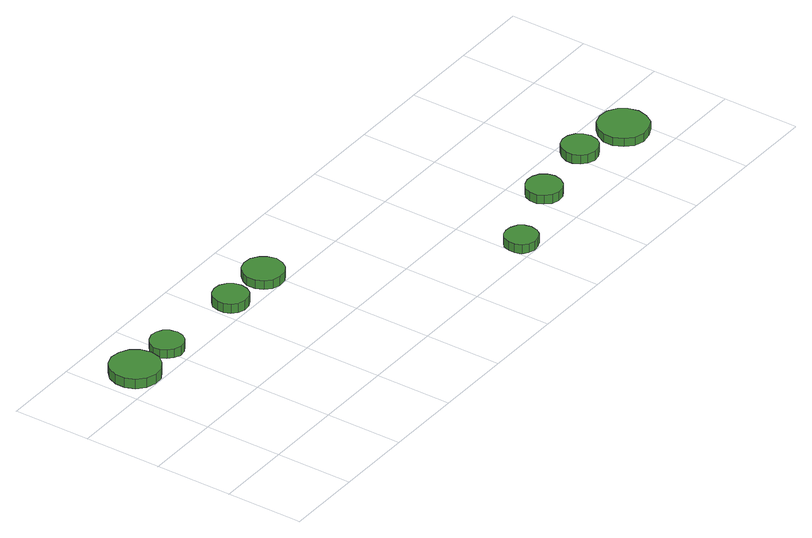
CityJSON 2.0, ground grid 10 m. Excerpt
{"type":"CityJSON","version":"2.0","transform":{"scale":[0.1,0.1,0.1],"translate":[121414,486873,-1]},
"CityObjects":{
"tree1":{"type":"SolitaryVegetationObject","attributes":{"function":"something"},"geometry":[{"type":"MultiSurface","lod":"1","boundaries":[[[0,1,2,3,4,5,6,7,8,9,10,11,12,13,14]],[[15,16,17,18,19,20,21,22,23,24,25,26,27,28,29]],[[0,29,28,1]],[[1,28,27,2]],[[2,27,26,3]],[[3,26,25,4]],[[4,25,24,5]],[[5,24,23,6]],[[6,23,22,7]],[[7,22,21,8]],[[8,21,20,9]],[[9,20,19,10]],[[10,19,18,11]],[[11,18,17,12]],[[12,17,16,13]],[[13,16,15,14]],[[14,15,29,0]]]}]},
"tree2":{"type":"SolitaryVegetationObject","attributes":{"function":"something"},"geometry":[{"type":"MultiSurface","lod":"1","boundaries":[[[30,31,32,33,34,35,36,37,38,39,40,41,42,43,44]],[[45,46,47,48,49,50,51,52,53,54,55,56,57,58,59]],[[30,59,58,31]],[[31,58,57,32]],[[32,57,56,33]],[[33,56,55,34]],[[34,55,54,35]],[[35,54,53,36]],[[36,53,52,37]],[[37,52,51,38]],[[38,51,50,39]],[[39,50,49,40]],[[40,49,48,41]],[[41,48,47,42]],[[42,47,46,43]],[[43,46,45,44]],[[44,45,59,30]]]}]},
"tree3":{"type":"SolitaryVegetationObject","attributes":{"function":"something"},"geometry":[{"type":"MultiSurface","lod":"1","boundaries":[[[60,61,62,63,64,65,66,67,68,69,70,71,72,73,74]],[[75,76,77,78,79,80,81,82,83,84,85,86,87,88,89]],[[60,89,88,61]],[[61,88,87,62]],[[62,87,86,63]],[[63,86,85,64]],[[64,85,84,65]],[[65,84,83,66]],[[66,83,82,67]],[[67,82,81,68]],[[68,81,80,69]],[[69,80,79,70]],[[70,79,78,71]],[[71,78,77,72]],[[72,77,76,73]],[[73,76,75,74]],[[74,75,89,60]]]}]},
"tree4":{"type":"SolitaryVegetationObject","attributes":{"function":"something"},"geometry":[{"type":"MultiSurface","lod":"1","boundaries":[[[90,91,92,93,94,95,96,97,98,99,100,101,102,103,104]],[[105,106,107,108,109,110,111,112,113,114,115,116,117,118,119]],[[90,119,118,91]],[[91,118,117,92]],[[92,117,116,93]],[[93,116,115,94]],[[94,115,114,95]],[[95,114,113,96]],[[96,113,112,97]],[[97,112,111,98]],[[98,111,110,99]],[[99,110,109,100]],[[100,109,108,101]],[[101,108,107,102]],[[102,107,106,103]],[[103,106,105,104]],[[104,105,119,90]]]}]},
"tree5":{"type":"SolitaryVegetationObject","attributes":{"function":"something"},"geometry":[{"type":"MultiSurface","lod":"1","boundaries":[[[120,121,122,123,124,125,126,127,128,129,130,131,132,133,134]],[[135,136,137,138,139,140,141,142,143,144,145,146,147,148,149]],[[120,149,148,121]],[[121,148,147,122]],[[122,147,146,123]],[[123,146,145,124]],[[124,145,144,125]],[[125,144,143,126]],[[126,143,142,127]],[[127,142,141,128]],[[128,141,140,129]],[[129,140,139,130]],[[130,139,138,131]],[[131,138,137,132]],[[132,137,136,133]],[[133,136,135,134]],[[134,135,149,120]]]}]},
"tree6":{"type":"SolitaryVegetationObject","attributes":{"function":"something"},"geometry":[{"type":"MultiSurface","lod":"1","boundaries":[[[150,151,152,153,154,155,156,157,158,159,160,161,162,163,164]],[[165,166,167,168,169,170,171,172,173,174,175,176,177,178,179]],[[150,179,178,151]],[[151,178,177,152]],[[152,177,176,153]],[[153,176,175,154]],[[154,175,174,155]],[[155,174,173,156]],[[156,173,172,157]],[[157,172,171,158]],[[158,171,170,159]],[[159,170,169,160]],[[160,169,168,161]],[[161,168,167,162]],[[162,167,166,163]],[[163,166,165,164]],[[164,165,179,150]]]}]},
"tree7":{"type":"SolitaryVegetationObject","attributes":{"function":"something"},"geometry":[{"type":"MultiSurface","lod":"1","boundaries":[[[180,181,182,183,184,185,186,187,188,189,190,191,192,193,194]],[[195,196,197,198,199,200,201,202,203,204,205,206,207,208,209]],[[180,209,208,181]],[[181,208,207,182]],[[182,207,206,183]],[[183,206,205,184]],[[184,205,204,185]],[[185,204,203,186]],[[186,203,202,187]],[[187,202,201,188]],[[188,201,200,189]],[[189,200,199,190]],[[190,199,198,191]],[[191,198,197,192]],[[192,197,196,193]],[[193,196,195,194]],[[194,195,209,180]]]}]},
"tree8":{"type":"SolitaryVegetationObject","attributes":{"function":"something"},"geometry":[{"type":"MultiSurface","lod":"1","boundaries":[[[210,211,212,213,214,215,216,217,218,219,220,221,222,223,224]],[[225,226,227,228,229,230,231,232,233,234,235,236,237,238,239]],[[210,239,238,211]],[[211,238,237,212]],[[212,237,236,213]],[[213,236,235,214]],[[214,235,234,215]],[[215,234,233,216]],[[216,233,232,217]],[[217,232,231,218]],[[218,231,230,219]],[[219,230,229,220]],[[220,229,228,221]],[[221,228,227,222]],[[222,227,226,223]],[[223,226,225,224]],[[224,225,239,210]]]}]}
},
"vertices":[
[66,226,27],[63,239,27],[55,250,27],[44,256,27],[31,258,27],[19,254,27],[9,245,27],[4,233,27],[4,220,27],[9,208,27],[19,199,27],[31,195,27],[44,196,27],[55,203,27],[63,213,27],[63,213,14],[55,203,14],[44,196,14],[31,195,14],[19,199,14],[9,208,14],[4,220,14],[4,233,14],[9,245,14],[19,254,14],[31,258,14],[44,256,14],[55,250,14],[63,239,14],[66,226,14],
[120,227,25],[118,236,25],[113,243,25],[106,247,25],[97,248,25],[89,245,25],[82,239,25],[78,231,25],[78,223,25],[82,215,25],[89,209,25],[97,206,25],[106,207,25],[113,211,25],[118,218,25],[118,218,13],[113,211,13],[106,207,13],[97,206,13],[89,209,13],[82,215,13],[78,223,13],[78,231,13],[82,239,13],[89,245,13],[97,248,13],[106,247,13],[113,243,13],[118,236,13],[120,227,13],
[242,222,25],[240,231,25],[235,238,25],[227,243,25],[218,244,25],[209,241,25],[202,235,25],[199,226,25],[199,217,25],[202,209,25],[209,203,25],[218,200,25],[227,201,25],[235,205,25],[240,213,25],[240,213,12],[235,205,12],[227,201,12],[218,200,12],[209,203,12],[202,209,12],[199,217,12],[199,226,12],[202,235,12],[209,241,12],[218,244,12],[227,243,12],[235,238,12],[240,231,12],[242,222,12],
[313,222,23],[310,233,23],[304,241,23],[295,247,23],[284,248,23],[274,245,23],[266,237,23],[262,228,23],[262,217,23],[266,207,23],[274,200,23],[284,197,23],[295,198,23],[304,203,23],[310,212,23],[310,212,11],[304,203,11],[295,198,11],[284,197,11],[274,200,11],[266,207,11],[262,217,11],[262,228,11],[266,237,11],[274,245,11],[284,248,11],[295,247,11],[304,241,11],[310,233,11],[313,222,11],
[541,22,19],[539,30,19],[534,37,19],[526,41,19],[518,42,19],[510,40,19],[503,34,19],[500,26,19],[500,17,19],[503,9,19],[510,4,19],[518,1,19],[526,2,19],[534,6,19],[539,13,19],[539,13,7],[534,6,7],[526,2,7],[518,1,7],[510,4,7],[503,9,7],[500,17,7],[500,26,7],[503,34,7],[510,40,7],[518,42,7],[526,41,7],[534,37,7],[539,30,7],[541,22,7],
[643,60,19],[641,69,19],[635,77,19],[627,81,19],[618,82,19],[609,79,19],[602,73,19],[598,65,19],[598,55,19],[602,47,19],[609,40,19],[618,37,19],[627,38,19],[635,43,19],[641,51,19],[641,51,7],[635,43,7],[627,38,7],[618,37,7],[609,40,7],[602,47,7],[598,55,7],[598,65,7],[602,73,7],[609,79,7],[618,82,7],[627,81,7],[635,77,7],[641,69,7],[643,60,7],
[735,74,19],[733,83,19],[728,91,19],[719,96,19],[710,97,19],[701,94,19],[694,87,19],[690,78,19],[690,69,19],[694,60,19],[701,54,19],[710,51,19],[719,52,19],[728,57,19],[733,64,19],[733,64,7],[728,57,7],[719,52,7],[710,51,7],[701,54,7],[694,60,7],[690,69,7],[690,78,7],[694,87,7],[701,94,7],[710,97,7],[719,96,7],[728,91,7],[733,83,7],[735,74,7],
[810,59,18],[807,72,18],[800,82,18],[788,89,18],[775,90,18],[762,86,18],[753,77,18],[747,65,18],[747,52,18],[753,40,18],[762,31,18],[775,27,18],[788,29,18],[800,35,18],[807,46,18],[807,46,7],[800,35,7],[788,29,7],[775,27,7],[762,31,7],[753,40,7],[747,52,7],[747,65,7],[753,77,7],[762,86,7],[775,90,7],[788,89,7],[800,82,7],[807,72,7],[810,59,7]
]}
